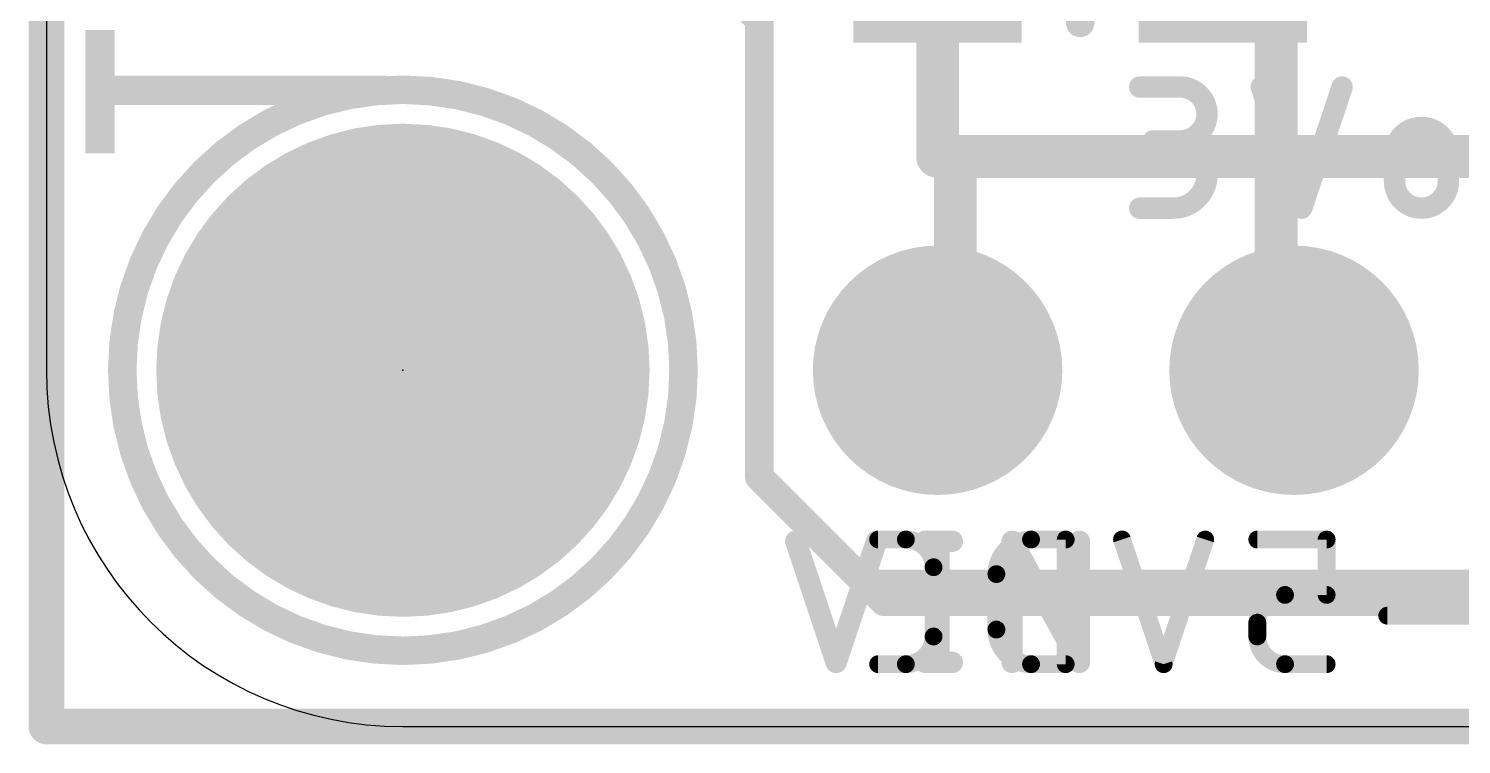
# Model space of a CAD drawing. Extents: x -0.1 to 25.5, y -0.1 to 18.
# Drawn here: x -0.13 to 10.08, y -0.13 to 4.98 of the extents above; entities that cross this region are included whole.
import ezdxf

# ---------------------------------------------------------------- set-up
doc = ezdxf.new("R2010")
doc.units = 0
for name, color, linetype in [('1', 12, 'CONTINUOUS'), ('16', 5, 'CONTINUOUS'), ('17', 110, 'CONTINUOUS'), ('20', 53, 'CONTINUOUS'), ('21', 40, 'CONTINUOUS'), ('22', 6, 'CONTINUOUS'), ('23', 40, 'CONTINUOUS')]:
    doc.layers.add(name, color=color, linetype=linetype)

# ---------------------------------------------------------------- blocks, each defined once
blk = doc.blocks.new('RECT')
blk.add_solid([(-0.5, -0.5), (0.5, -0.5), (-0.5, 0.5), (0.5, 0.5)])
blk = doc.blocks.new('ROUNDP')
at = {"const_width": 0.5}
blk.add_lwpolyline([(0, -0.25, 1), (0, 0.25, 1), (0, -0.25)], format="xyb", dxfattribs=at)

msp = doc.modelspace()

# ---------------------------------------------------------------- linework, layer by layer
at = {"layer": '1'}
for points, const_width in [([(0, 0), (0, 17.78)], 0.254), ([(3.937, 6.1793), (5.08, 5.0363)], 0.2032), ([(6.35, 5.5245), (6.35, 4.064)], 0.3048), ([(5.08, 5.0363), (5.08, 1.778)], 0.2032), ([(6.35, 4.064), (6.477, 4.064)], 0.3048), ([(6.477, 4.064), (6.477, 2.667)], 0.3048), ([(6.477, 4.064), (15.113, 4.064)], 0.3048), ([(6.477, 2.667), (6.35, 2.54)], 0.3048), ([(5.08, 1.778), (5.842, 1.016)], 0.2032), ([(5.842, 1.016), (14.986, 1.016)], 0.2032), ([(25.4, 0), (0, 0)], 0.254)]:
    msp.add_lwpolyline(points, dxfattribs=dict(at, const_width=const_width))
for points, const_width in [([(5.0441, 5.0004, 1), (5.1159, 5.0722)], 0.1016), ([(6.35, 4.1402, 1), (6.35, 3.9878)], 0.1524), ([(6.5532, 4.064, 1), (6.4008, 4.064)], 0.1524), ([(6.477, 4.1402, 1), (6.477, 3.9878)], 0.1524), ([(6.477, 3.9878, 1), (6.477, 4.1402)], 0.1524), ([(6.2738, 4.064, 1), (6.4262, 4.064)], 0.1524), ([(6.5309, 2.6131, 1), (6.4231, 2.7209)], 0.1524), ([(6.2961, 2.5939, 1), (6.4039, 2.4861)], 0.1524), ([(6.4008, 2.667, 1), (6.5532, 2.667)], 0.1524), ([(5.1159, 1.8139, 1), (5.0441, 1.7421)], 0.1016), ([(5.0292, 1.778, 1), (5.1308, 1.778)], 0.1016), ([(5.842, 1.0668, 1), (5.842, 0.9652)], 0.1016), ([(5.8061, 0.9801, 1), (5.8779, 1.0519)], 0.1016), ([(0, 0.0635, 1), (0, -0.0635)], 0.127), ([(-0.0635, 0, 1), (0.0635, 0)], 0.127)]:
    msp.add_lwpolyline(points, format="xyb", dxfattribs=dict(at, const_width=const_width))
at = {"layer": '16'}
for points, const_width in [([(0, 0), (0, 17.78)], 0.254), ([(5.08, 1.778), (5.08, 6.223)], 0.2032), ([(8.763, 6.096), (8.763, 2.667)], 0.3048), ([(8.763, 2.667), (8.89, 2.54)], 0.3048), ([(5.969, 0.889), (5.08, 1.778)], 0.2032), ([(12.319, 0.889), (5.969, 0.889)], 0.2032), ([(25.4, 0), (0, 0)], 0.254)]:
    msp.add_lwpolyline(points, dxfattribs=dict(at, const_width=const_width))
for points, const_width in [([(8.8169, 2.7209, 1), (8.7091, 2.6131)], 0.1524), ([(8.6868, 2.667, 1), (8.8392, 2.667)], 0.1524), ([(8.8361, 2.4861, 1), (8.9439, 2.5939)], 0.1524), ([(5.1159, 1.8139, 1), (5.0441, 1.7421)], 0.1016), ([(5.0292, 1.778, 1), (5.1308, 1.778)], 0.1016), ([(5.969, 0.9398, 1), (5.969, 0.8382)], 0.1016), ([(5.9331, 0.8531, 1), (6.0049, 0.9249)], 0.1016), ([(0, 0.0635, 1), (0, -0.0635)], 0.127), ([(-0.0635, 0, 1), (0.0635, 0)], 0.127)]:
    msp.add_lwpolyline(points, format="xyb", dxfattribs=dict(at, const_width=const_width))
at = {"layer": '20'}
for p, q in [((0, 15.24), (0, 2.54)), ((2.54, 0), (22.86, 0))]:
    msp.add_line(p, q, dxfattribs=at)
msp.add_arc((2.54, 2.54), 2.54, 180, 270, dxfattribs=at)
at = {"layer": '21'}
for points, const_width in [([(7.366, 6.0325), (7.366, 5.0165)], 0.2032), ([(7.7902, 4.5593), (8.0781, 4.5593)], 0.1524), ([(8.6566, 4.5593), (8.9445, 3.6957)], 0.1524), ([(8.9445, 3.6957), (9.2323, 4.5593)], 0.1524), ([(8.0781, 4.1755), (7.8861, 4.1755)], 0.1524), ([(9.606, 3.8876), (9.606, 4.0795)], 0.1524), ([(9.9898, 4.0795), (9.9898, 3.8876)], 0.1524), ([(7.7902, 3.6957), (8.0301, 3.6957)], 0.1524), ([(5.3394, 1.3208), (5.6272, 0.4572)], 0.1524), ([(5.6272, 0.4572), (5.9151, 1.3208)], 0.1524), ([(6.2628, 1.3208), (6.4547, 1.3208)], 0.1524), ([(6.3587, 1.3208), (6.3587, 0.4572)], 0.1524), ([(6.8809, 0.4572), (6.8809, 1.3208)], 0.1524), ([(6.8809, 1.3208), (7.3606, 0.4572)], 0.1524), ([(7.3606, 0.4572), (7.3606, 1.3208)], 0.1524), ([(6.2628, 0.4572), (6.4547, 0.4572)], 0.1524)]:
    msp.add_lwpolyline(points, dxfattribs=dict(at, const_width=const_width))
for points, const_width in [([(7.3152, 5.0165, 1), (7.4168, 5.0165)], 0.1016), ([(2.54, 0.54, 1), (2.54, 4.54, 1), (2.54, 0.54)], 0.2032), ([(7.7902, 4.5974, 1), (7.7902, 4.5212)], 0.0762), ([(8.0781, 4.1755, 1), (8.0781, 4.5593)], 0.1524), ([(8.0781, 4.5974, 1), (8.0781, 4.5212)], 0.0762), ([(8.0781, 4.5212, 1), (8.0781, 4.5974)], 0.0762), ([(8.6927, 4.5713, 1), (8.6205, 4.5473)], 0.0762), ([(9.2685, 4.5473, 1), (9.1962, 4.5713)], 0.0762), ([(9.9898, 4.0795, 1), (9.606, 4.0795)], 0.1524), ([(7.8861, 4.2136, 1), (7.8861, 4.1374)], 0.0762), ([(8.0301, 3.6957, 1), (8.0301, 4.1755)], 0.1524), ([(8.0301, 4.2136, 1), (8.0301, 4.1374)], 0.0762), ([(8.0781, 4.2136, 1), (8.0781, 4.1374)], 0.0762), ([(8.0781, 4.1374, 1), (8.0781, 4.2136)], 0.0762), ([(9.6441, 4.0795, 1), (9.5679, 4.0795)], 0.0762), ([(9.5679, 4.0795, 1), (9.6441, 4.0795)], 0.0762), ([(10.0279, 4.0795, 1), (9.9517, 4.0795)], 0.0762), ([(9.9517, 4.0795, 1), (10.0279, 4.0795)], 0.0762), ([(9.606, 3.8876, 1), (9.9898, 3.8876)], 0.1524), ([(9.6441, 3.8876, 1), (9.5679, 3.8876)], 0.0762), ([(9.5679, 3.8876, 1), (9.6441, 3.8876)], 0.0762), ([(10.0279, 3.8876, 1), (9.9517, 3.8876)], 0.0762), ([(9.9517, 3.8876, 1), (10.0279, 3.8876)], 0.0762), ([(7.7902, 3.7338, 1), (7.7902, 3.6576)], 0.0762), ([(8.0301, 3.7338, 1), (8.0301, 3.6576)], 0.0762), ([(8.0301, 3.6576, 1), (8.0301, 3.7338)], 0.0762), ([(8.9083, 3.7077, 1), (8.9806, 3.6837)], 0.0762), ([(8.9083, 3.6837, 1), (8.9806, 3.7077)], 0.0762), ([(5.3755, 1.3328, 1), (5.3032, 1.3088)], 0.0762), ([(5.9512, 1.3088, 1), (5.879, 1.3328)], 0.0762), ([(6.2628, 1.3589, 1), (6.2628, 1.2827)], 0.0762), ([(6.3968, 1.3208, 1), (6.3206, 1.3208)], 0.0762), ([(6.4547, 1.2827, 1), (6.4547, 1.3589)], 0.0762), ([(6.919, 1.3208, 1), (6.8428, 1.3208)], 0.0762), ([(6.9142, 1.3393, 1), (6.8476, 1.3023)], 0.0762), ([(7.3987, 1.3208, 1), (7.3225, 1.3208)], 0.0762), ([(6.2628, 0.4953, 1), (6.2628, 0.4191)], 0.0762), ([(6.4547, 0.4191, 1), (6.4547, 0.4953)], 0.0762), ([(7.3273, 0.4387, 1), (7.3939, 0.4757)], 0.0762), ([(5.5911, 0.4692, 1), (5.6634, 0.4452)], 0.0762), ([(5.5911, 0.4452, 1), (5.6634, 0.4692)], 0.0762), ([(6.3206, 0.4572, 1), (6.3968, 0.4572)], 0.0762), ([(6.8428, 0.4572, 1), (6.919, 0.4572)], 0.0762), ([(7.3225, 0.4572, 1), (7.3987, 0.4572)], 0.0762)]:
    msp.add_lwpolyline(points, format="xyb", dxfattribs=dict(at, const_width=const_width))
at = {"layer": '22', "const_width": 0.127}
for points in [[(6.1238, 1.3335), (5.9263, 1.3335)], [(7.2629, 1.3335), (7.0159, 1.3335)], [(7.2629, 0.4445), (7.2629, 1.3335)], [(7.9608, 0.4445), (7.6645, 1.3335)], [(8.2571, 1.3335), (7.9608, 0.4445)], [(9.1221, 1.3335), (8.6282, 1.3335)], [(9.1221, 0.9384), (9.1221, 1.3335)], [(6.3214, 0.6421), (6.3214, 1.1359)], [(6.769, 1.0866), (6.769, 0.6914)], [(8.8258, 0.9384), (9.1221, 0.9384)], [(10.1469, 0.7902), (9.5542, 0.7902)], [(8.6282, 0.6421), (8.6282, 0.7408)], [(5.9263, 0.4445), (6.1238, 0.4445)], [(7.0159, 0.4445), (7.2629, 0.4445)], [(9.1221, 0.4445), (8.8258, 0.4445)]]:
    msp.add_lwpolyline(points, dxfattribs=at)
at = {"layer": '22'}
for points, const_width in [([(5.9263, 1.3653, 1), (5.9263, 1.3018)], 0.0635), ([(6.3214, 1.1359, 0.4142), (6.1238, 1.3335)], 0.127), ([(6.1238, 1.3653, 1), (6.1238, 1.3018)], 0.0635), ([(6.1238, 1.3018, 1), (6.1238, 1.3653)], 0.0635), ([(7.0159, 1.3335, 0.4142), (6.769, 1.0866)], 0.127), ([(7.0159, 1.3653, 1), (7.0159, 1.3018)], 0.0635), ([(7.0159, 1.3018, 1), (7.0159, 1.3653)], 0.0635), ([(7.2946, 1.3335, 1), (7.2311, 1.3335)], 0.0635), ([(7.2629, 1.3018, 1), (7.2629, 1.3653)], 0.0635), ([(7.6946, 1.3435, 1), (7.6343, 1.3235)], 0.0635), ([(8.2872, 1.3235, 1), (8.227, 1.3435)], 0.0635), ([(8.6282, 1.3653, 1), (8.6282, 1.3018)], 0.0635), ([(9.1539, 1.3335, 1), (9.0904, 1.3335)], 0.0635), ([(9.1221, 1.3018, 1), (9.1221, 1.3653)], 0.0635), ([(6.3531, 1.1359, 1), (6.2896, 1.1359)], 0.0635), ([(6.2896, 1.1359, 1), (6.3531, 1.1359)], 0.0635), ([(6.8007, 1.0866, 1), (6.7372, 1.0866)], 0.0635), ([(6.7372, 1.0866, 1), (6.8007, 1.0866)], 0.0635), ([(8.8258, 0.9384, 0.4142), (8.6282, 0.7408)], 0.127), ([(8.8258, 0.9701, 1), (8.8258, 0.9066)], 0.0635), ([(8.8258, 0.9066, 1), (8.8258, 0.9701)], 0.0635), ([(9.0904, 0.9384, 1), (9.1539, 0.9384)], 0.0635), ([(9.1221, 0.9066, 1), (9.1221, 0.9701)], 0.0635), ([(9.5542, 0.822, 1), (9.5542, 0.7585)], 0.0635), ([(6.8007, 0.6914, 1), (6.7372, 0.6914)], 0.0635), ([(6.7372, 0.6914, 1), (6.8007, 0.6914)], 0.0635), ([(6.769, 0.6914, 0.4142), (7.0159, 0.4445)], 0.127), ([(8.66, 0.7408, 1), (8.5965, 0.7408)], 0.0635), ([(8.5965, 0.7408, 1), (8.66, 0.7408)], 0.0635), ([(6.1238, 0.4445, 0.4142), (6.3214, 0.6421)], 0.127), ([(6.3531, 0.6421, 1), (6.2896, 0.6421)], 0.0635), ([(6.2896, 0.6421, 1), (6.3531, 0.6421)], 0.0635), ([(8.6282, 0.6421, 0.4142), (8.8258, 0.4445)], 0.127), ([(8.66, 0.6421, 1), (8.5965, 0.6421)], 0.0635), ([(8.5965, 0.6421, 1), (8.66, 0.6421)], 0.0635), ([(5.9263, 0.4763, 1), (5.9263, 0.4128)], 0.0635), ([(6.1238, 0.4763, 1), (6.1238, 0.4128)], 0.0635), ([(6.1238, 0.4128, 1), (6.1238, 0.4763)], 0.0635), ([(7.0159, 0.4763, 1), (7.0159, 0.4128)], 0.0635), ([(7.0159, 0.4128, 1), (7.0159, 0.4763)], 0.0635), ([(7.2311, 0.4445, 1), (7.2946, 0.4445)], 0.0635), ([(7.2629, 0.4128, 1), (7.2629, 0.4763)], 0.0635), ([(7.9307, 0.4545, 1), (7.9909, 0.4345)], 0.0635), ([(7.9307, 0.4345, 1), (7.9909, 0.4545)], 0.0635), ([(8.8258, 0.4763, 1), (8.8258, 0.4128)], 0.0635), ([(8.8258, 0.4128, 1), (8.8258, 0.4763)], 0.0635), ([(9.1221, 0.4128, 1), (9.1221, 0.4763)], 0.0635)]:
    msp.add_lwpolyline(points, format="xyb", dxfattribs=dict(at, const_width=const_width))
at = {"layer": '23'}
msp.add_point((2.54, 2.54), dxfattribs=at)

# ---------------------------------------------------------------- block references
at = {"layer": '1', "xscale": 1.2, "yscale": 1.3}
for p in [(6.35, 5.5245), (8.382, 5.5245)]:
    msp.add_blockref('RECT', p, dxfattribs=at)
at = {"layer": '17', "xscale": 3.516, "yscale": 3.516}
msp.add_blockref('ROUNDP', (2.54, 2.54), dxfattribs=at)
msp.add_blockref('ROUNDP', (2.54, 2.54), dxfattribs=at)
at = {"layer": '17', "xscale": 1.778, "yscale": 1.778, "rotation": 90}
for p in [(6.35, 2.54), (6.35, 2.54), (8.89, 2.54), (8.89, 2.54)]:
    msp.add_blockref('ROUNDP', p, dxfattribs=at)
at = {"layer": '22', "rotation": 270}
for p, xscale, yscale in [((0.2887, 4.5263), 0.8788, 0.0231), ((0.3118, 4.5263), 0.8788, 0.0231), ((0.3349, 4.5263), 0.8788, 0.0231), ((0.358, 4.5263), 0.8788, 0.0231), ((0.381, 4.5263), 0.8788, 0.0229), ((0.404, 4.5263), 0.8788, 0.0231), ((0.4271, 4.5263), 0.8788, 0.0231), ((0.4502, 4.5263), 0.8788, 0.0231), ((0.4733, 4.5263), 0.8788, 0.0231), ((0.4964, 4.5364), 0.2083, 0.0231), ((0.5196, 4.5364), 0.2083, 0.0231), ((0.5427, 4.5364), 0.2083, 0.0231), ((0.5658, 4.5364), 0.2083, 0.0231), ((0.5889, 4.5364), 0.2083, 0.0231), ((0.612, 4.5364), 0.2083, 0.0231), ((0.635, 4.5364), 0.2083, 0.0229), ((0.658, 4.5364), 0.2083, 0.0231), ((0.6811, 4.5364), 0.2083, 0.0231), ((0.7042, 4.5364), 0.2083, 0.0231), ((0.7273, 4.5364), 0.2083, 0.0231), ((0.7504, 4.5364), 0.2083, 0.0231), ((0.7736, 4.5364), 0.2083, 0.0231), ((0.7967, 4.5364), 0.2083, 0.0231), ((0.8198, 4.5364), 0.2083, 0.0231), ((0.8429, 4.5364), 0.2083, 0.0231), ((0.866, 4.5364), 0.2083, 0.0231), ((0.889, 4.5364), 0.2083, 0.0229), ((0.912, 4.5364), 0.2083, 0.0231), ((0.9351, 4.5364), 0.2083, 0.0231), ((0.9582, 4.5364), 0.2083, 0.0231), ((0.9813, 4.5364), 0.2083, 0.0231), ((1.0044, 4.5364), 0.2083, 0.0231), ((1.0276, 4.5364), 0.2083, 0.0231), ((1.0507, 4.5364), 0.2083, 0.0231), ((1.0738, 4.5364), 0.2083, 0.0231), ((1.0969, 4.5364), 0.2083, 0.0231), ((1.12, 4.5364), 0.2083, 0.0231), ((1.143, 4.5364), 0.2083, 0.0229), ((1.166, 4.5364), 0.2083, 0.0231), ((1.1891, 4.5364), 0.2083, 0.0231), ((1.2122, 4.5364), 0.2083, 0.0231), ((1.2353, 4.5364), 0.2083, 0.0231), ((1.2584, 4.5364), 0.2083, 0.0231), ((1.2816, 4.5364), 0.2083, 0.0231), ((1.3047, 4.5364), 0.2083, 0.0231), ((1.3278, 4.5364), 0.2083, 0.0231), ((1.3509, 4.5364), 0.2083, 0.0231), ((1.374, 4.5364), 0.2083, 0.0231), ((1.397, 4.5364), 0.2083, 0.0229), ((1.42, 4.5364), 0.2083, 0.0231), ((1.4431, 4.5364), 0.2083, 0.0231), ((1.4662, 4.5364), 0.2083, 0.0231), ((1.4893, 4.5364), 0.2083, 0.0231), ((1.5124, 4.5364), 0.2083, 0.0231), ((1.5356, 4.5364), 0.2083, 0.0231), ((1.5587, 4.5364), 0.2083, 0.0231), ((1.5818, 4.5364), 0.2083, 0.0231), ((1.6049, 4.5364), 0.2083, 0.0231), ((1.628, 4.5364), 0.2083, 0.0231), ((1.651, 4.5364), 0.2083, 0.0229), ((1.674, 4.5364), 0.2083, 0.0231), ((1.6971, 4.5364), 0.2083, 0.0231), ((1.7202, 4.5364), 0.2083, 0.0231), ((1.7433, 4.5364), 0.2083, 0.0231), ((1.7664, 4.5364), 0.2083, 0.0231), ((1.7896, 4.5364), 0.2083, 0.0231), ((1.8127, 4.5364), 0.2083, 0.0231), ((1.8358, 4.5364), 0.2083, 0.0231), ((1.8589, 4.5364), 0.2083, 0.0231), ((1.882, 4.5364), 0.2083, 0.0231), ((1.905, 4.5364), 0.2083, 0.0229), ((1.928, 4.5364), 0.2083, 0.0231), ((1.9511, 4.5364), 0.2083, 0.0231), ((1.9742, 4.5364), 0.2083, 0.0231), ((1.9973, 4.5364), 0.2083, 0.0231), ((2.0204, 4.5364), 0.2083, 0.0231), ((2.0436, 4.5364), 0.2083, 0.0231), ((2.0667, 4.5364), 0.2083, 0.0231), ((2.0898, 4.5364), 0.2083, 0.0231), ((2.1129, 4.5364), 0.2083, 0.0231), ((2.136, 4.5364), 0.2083, 0.0231), ((2.159, 4.5364), 0.2083, 0.0229), ((2.182, 4.5364), 0.2083, 0.0231), ((2.2051, 4.5364), 0.2083, 0.0231), ((2.2282, 4.5364), 0.2083, 0.0231), ((2.2513, 4.5364), 0.2083, 0.0231), ((2.2744, 4.5364), 0.2083, 0.0231), ((2.2976, 4.5364), 0.2083, 0.0231), ((2.3207, 4.5364), 0.2083, 0.0231), ((2.3438, 4.5364), 0.2083, 0.0231), ((2.3669, 4.5364), 0.2083, 0.0231), ((2.39, 4.5364), 0.2083, 0.0231), ((2.413, 4.5364), 0.2083, 0.0229)]:
    msp.add_blockref('RECT', p, dxfattribs=dict(at, xscale=xscale, yscale=yscale))

doc.saveas('drawing.dxf')
